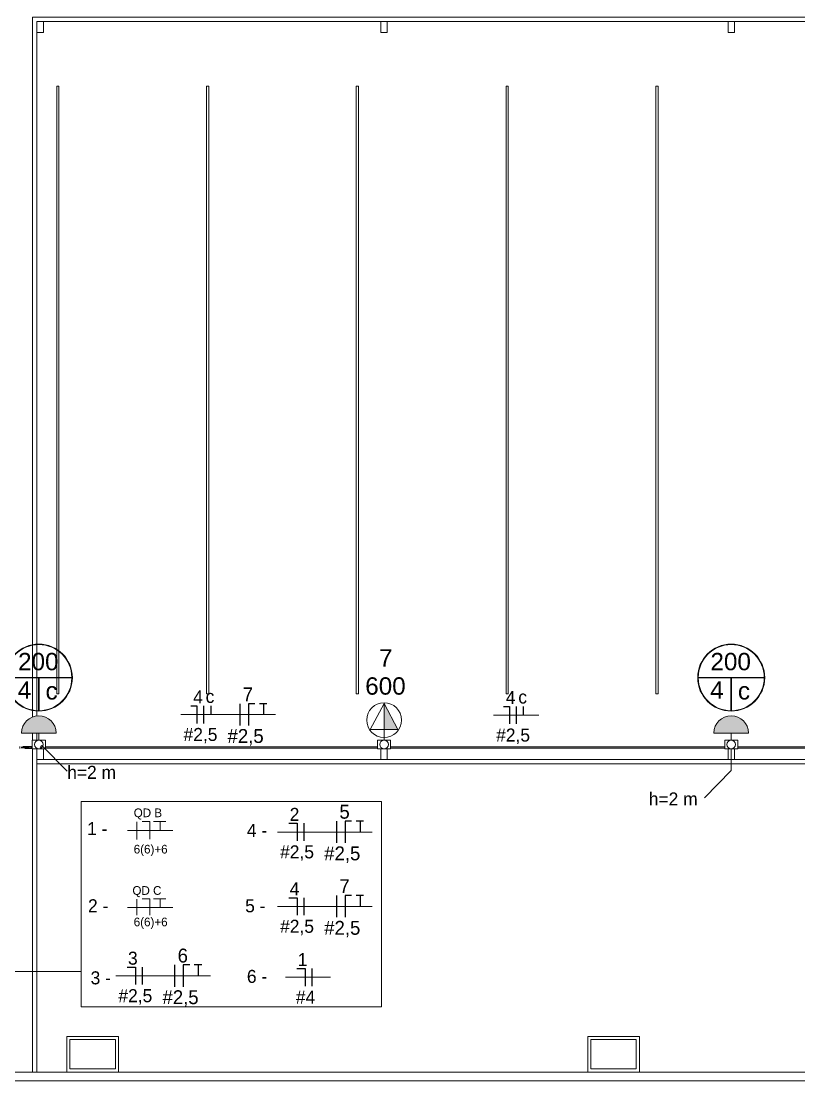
# Model space of a CAD drawing. Header units: metres. Extents: x -12 to 158, y -16 to 62.
# Drawn here: x 54.14 to 72.05, y 0 to 24.41 of the extents above; entities that cross this region are included whole.
import ezdxf

# ---------------------------------------------------------------- set-up
doc = ezdxf.new("R2010")
doc.units = ezdxf.units.M
doc.linetypes.add('Hidden 1_5', pattern=[0.0022, 0.0015, -0.0007])
for name, color, linetype, lineweight in [('A-ANNO-NOTE', 7, 'Continuous', 9), ('A-DETL', 7, 'Continuous', 9), ('ARQ-PAR', 7, 'Continuous', 9), ('E-LITE-EQPM-IDEN', 7, 'Continuous', 9), ('E-POWR-CNDT', 7, 'Continuous', 18), ('G-ANNO-TEXT', 7, 'Continuous', 9), ('Identificadores de dispositivos elétricos', 7, 'Continuous', 9), ('LD_Luminárias', 7, 'Continuous', 9), ('VEGETAÇÃO', 7, 'Continuous', 9)]:
    doc.layers.add(name, color=color, linetype=linetype, lineweight=lineweight)
for name, color, linetype, lineweight, true_color in [('BASE ELETRICO__dwg', 7, 'Continuous', 9, 0x767676), ('Fase', 1, 'Continuous', 25, 0xff0000), ('Neutro', 5, 'Continuous', 25, 0x0000ff), ('Terra', 3, 'Continuous', 25, 0x00ff00)]:
    doc.layers.add(name, color=color, linetype=linetype, lineweight=lineweight, true_color=true_color)
doc.styles.add('Arial_3', font='arial.ttf', dxfattribs={"height": 0.4})
doc.styles.add('Century Gothic', font='GOTHIC.TTF', dxfattribs={"height": 0.2})
doc.styles.add('Century Gothic_1', font='GOTHIC.TTF', dxfattribs={"height": 0.3})
doc.styles.add('Century Gothic_3', font='GOTHIC.TTF', dxfattribs={"height": 0.32})

# ---------------------------------------------------------------- blocks, each defined once
blk = doc.blocks.new('BASE ELETRICO__dwg-8227098-PLANTA BAIXA - PLANTA GERAL')
at = {"color": 252, "lineweight": 9, "true_color": 0x8e8e8e}
for p, q in [((53.233, 7.85), (53.233, 8.01)), ((53.233, 7.4), (53.233, 7.65)), ((53.233, 7.4), (85.233, 7.4))]:
    blk.add_line(p, q, dxfattribs=at)
at = {"color": 252, "lineweight": 9, "true_color": 0x8e8e8e, "flags": 128}
for points in [[(53.233, 8.407), (53.233, 24.4), (56.233, 24.4), (93.833, 24.4), (93.833, 45.55), (93.308, 46.268)], [(53.233, 7.3), (85.333, 7.3), (85.333, 8.01)], [(46.67, 0.2), (47.833, 0.2), (53.235, 0.2), (53.233, 0.988), (53.233, 7.4)]]:
    blk.add_lwpolyline(points, dxfattribs=at)
for points in [[(53.742, 8.914), (53.692, 8.914), (53.692, 22.914), (53.742, 22.914)], [(57.192, 8.914), (57.142, 8.914), (57.142, 22.914), (57.192, 22.914)], [(60.642, 8.914), (60.592, 8.914), (60.592, 22.914), (60.642, 22.914)], [(64.092, 8.914), (64.042, 8.914), (64.042, 22.914), (64.092, 22.914)], [(67.542, 8.914), (67.492, 8.914), (67.492, 22.914), (67.542, 22.914)], [(53.922, 1.024), (55.115, 1.024), (55.115, 0.2), (53.922, 0.2)], [(65.922, 1.024), (67.115, 1.024), (67.115, 0.2), (65.922, 0.2)]]:
    blk.add_lwpolyline(points, close=True, dxfattribs=at)
at = {"layer": 'ARQ-PAR', "color": 252, "true_color": 0x8e8e8e}
for p, q in [((53.383, 7.65), (53.383, 7.4)), ((61.156, 7.4), (61.156, 7.65)), ((61.306, 7.65), (61.306, 7.4)), ((69.156, 7.4), (69.156, 7.65)), ((69.306, 7.65), (69.306, 7.4))]:
    blk.add_line(p, q, dxfattribs=at)
at = {"layer": 'ARQ-PAR', "color": 252, "true_color": 0x8e8e8e, "flags": 128}
for points in [[(45.103, 0), (94.033, 0), (94.033, 45.615), (90.771, 50.079), (86.659, 54.267), (76.799, 61.152), (52.916, 61.152), (52.916, 59.372)], [(46.67, 0.2), (93.833, 0.2), (93.833, 45.55), (93.308, 46.268)], [(53.383, 24.4), (53.383, 24.15), (53.233, 24.15)], [(61.306, 24.4), (61.306, 24.15), (61.156, 24.15), (61.156, 24.4)], [(69.306, 24.4), (69.306, 24.15), (69.156, 24.15), (69.156, 24.4)]]:
    blk.add_lwpolyline(points, dxfattribs=at)
at = {"layer": 'LD_Luminárias', "color": 252, "true_color": 0x8e8e8e, "flags": 128}
for points in [[(53.995, 0.951), (55.041, 0.951), (55.041, 0.273), (53.995, 0.273)], [(65.995, 0.951), (67.041, 0.951), (67.041, 0.273), (65.995, 0.273)]]:
    blk.add_lwpolyline(points, close=True, dxfattribs=at)
at = {"layer": 'VEGETAÇÃO', "color": 252, "true_color": 0x8e8e8e}
for p, q in [((53.133, 7.85), (53.133, 8.01)), ((53.233, 7.85), (53.233, 8.01)), ((53.133, 0.2), (53.133, 7.65)), ((53.233, 7.4), (53.233, 7.65)), ((53.233, 7.3), (53.233, 0.2))]:
    blk.add_line(p, q, dxfattribs=at)
at = {"layer": 'VEGETAÇÃO', "color": 252, "true_color": 0x8e8e8e, "flags": 128}
for points in [[(53.133, 8.382), (53.133, 24.5), (93.833, 24.5)], [(53.233, 8.407), (53.233, 24.4), (85.233, 24.4)]]:
    blk.add_lwpolyline(points, dxfattribs=at)
blk = doc.blocks.new('BEE - PVC Roscavel_Luva Para Conexão - BEE - PVC Roscavel_Luva Para Conexão-V14-PLANTA BAIXA - PLANTA GERAL')
at = {"layer": 'E-POWR-CNDT', "linetype": 'Hidden 1_5', "lineweight": 9, "true_color": 0x2c2c2c}
for points in [[(53.128, 7.678), (53.128, 7.702), (53.104, 7.702), (53.104, 7.678)], [(53.128, 7.654), (53.128, 7.678), (53.104, 7.678), (53.104, 7.654)]]:
    blk.add_hatch(color=250, dxfattribs=at).paths.add_polyline_path(points)
at = {"layer": 'E-POWR-CNDT', "lineweight": 9}
for p, q in [((53.128, 7.703), (53.104, 7.703)), ((53.104, 7.703), (53.104, 7.678)), ((53.104, 7.678), (53.104, 7.653)), ((53.104, 7.653), (53.128, 7.653))]:
    blk.add_line(p, q, dxfattribs=at)
blk = doc.blocks.new('BEE - PVC Roscavel_Luva Para Conexão - BEE - PVC Roscavel_Luva Para Conexão-V15-PLANTA BAIXA - PLANTA GERAL')
at = {"layer": 'E-POWR-CNDT', "linetype": 'Hidden 1_5', "lineweight": 9, "true_color": 0x2c2c2c}
for points in [[(0.008, -0.024), (-0.008, -0.024), (-0.011, -0.02), (0, -0.02), (0.01, -0.018), (0.018, -0.01), (0.021, 0), (0.025, 0), (0.02, -0.015), (0.013, -0.02)], [(0.021, 0), (0.015, 0.014), (0.006, 0.02), (-0.01, 0.022), (-0.005, 0.024), (0.008, 0.024), (0.02, 0.015), (0.025, 0)]]:
    blk.add_hatch(color=250, dxfattribs=at).paths.add_polyline_path(points)
blk = doc.blocks.new('BEE - PVC Roscavel_Curvas - BEE - PVC Roscavel_Curvas-V13-PLANTA BAIXA - PLANTA GERAL')
at = {"layer": 'E-POWR-CNDT', "linetype": 'Hidden 1_5', "lineweight": 9, "true_color": 0x2c2c2c}
h = blk.add_hatch(color=250, dxfattribs=at)
h.paths.add_polyline_path([(52.977, 7.678), (53.06, 7.678), (53.06, 7.698), (52.996, 7.698), (52.986, 7.696), (52.989, 7.693), (52.976, 7.694), (52.97, 7.688), (52.969, 7.678), (52.976, 7.678)])
h.paths.add_polyline_path([(52.967, 7.678), (52.966, 7.684), (52.966, 7.682), (52.966, 7.681)])
h = blk.add_hatch(color=250, dxfattribs=at)
h.paths.add_polyline_path([(53.044, 7.657), (53.06, 7.66), (53.06, 7.678), (52.969, 7.678), (52.97, 7.666), (52.982, 7.659), (52.993, 7.659), (53.009, 7.658), (53.041, 7.657)])
h.paths.add_polyline_path([(52.969, 7.671), (52.967, 7.678), (52.966, 7.672), (52.968, 7.671)])
for points in [[(53.104, 7.678), (53.104, 7.699), (53.06, 7.698), (53.06, 7.678)], [(53.104, 7.657), (53.104, 7.678), (53.06, 7.677), (53.06, 7.657)]]:
    blk.add_hatch(color=250, dxfattribs=at).paths.add_polyline_path(points)
at = {"layer": 'A-DETL', "linetype": 'Hidden 1_5', "flags": 128}
for points in [[(52.986, 7.699), (52.986, 7.699), (52.985, 7.699), (52.985, 7.699), (52.985, 7.699)], [(52.985, 7.657), (52.985, 7.657), (52.985, 7.657), (52.986, 7.657), (52.986, 7.657)]]:
    blk.add_lwpolyline(points, dxfattribs=at)
at = {"layer": 'E-POWR-CNDT', "lineweight": 9}
for p, q in [((53.128, 7.699), (53.06, 7.699)), ((53.06, 7.657), (53.128, 7.657))]:
    blk.add_line(p, q, dxfattribs=at)
at = {"layer": 'E-POWR-CNDT', "lineweight": 9, "flags": 128}
for points in [[(53.06, 7.699), (53.057, 7.699), (53.054, 7.699), (53.051, 7.699), (53.048, 7.699), (53.045, 7.699), (53.042, 7.699), (53.039, 7.699), (53.037, 7.699), (53.034, 7.699), (53.031, 7.699), (53.028, 7.699), (53.026, 7.699), (53.023, 7.699), (53.02, 7.699), (53.018, 7.699), (53.015, 7.699), (53.013, 7.699), (53.011, 7.699), (53.008, 7.699), (53.006, 7.699), (53.004, 7.699), (53.002, 7.699), (53, 7.699), (52.999, 7.699), (52.997, 7.699), (52.995, 7.699), (52.994, 7.699), (52.993, 7.699), (52.991, 7.699), (52.99, 7.699), (52.989, 7.699), (52.988, 7.699), (52.987, 7.699), (52.987, 7.699), (52.986, 7.699), (52.986, 7.699), (52.985, 7.699), (52.985, 7.699), (52.985, 7.699)], [(52.985, 7.657), (52.985, 7.657), (52.985, 7.657), (52.986, 7.657), (52.986, 7.657), (52.987, 7.657), (52.987, 7.657), (52.988, 7.657), (52.989, 7.657), (52.99, 7.657), (52.991, 7.657), (52.992, 7.657), (52.994, 7.657), (52.995, 7.657), (52.997, 7.657), (52.998, 7.657), (53, 7.657), (53.002, 7.657), (53.004, 7.657), (53.006, 7.657), (53.008, 7.657), (53.01, 7.657), (53.012, 7.657), (53.015, 7.657), (53.017, 7.657), (53.02, 7.657), (53.022, 7.657), (53.025, 7.657), (53.027, 7.657), (53.03, 7.657), (53.033, 7.657), (53.036, 7.657), (53.039, 7.657), (53.042, 7.657), (53.044, 7.657), (53.047, 7.657), (53.05, 7.657), (53.053, 7.657), (53.056, 7.657), (53.059, 7.657), (53.06, 7.657)]]:
    blk.add_lwpolyline(points, dxfattribs=at)
blk = doc.blocks.new('BEE - PVC Roscavel_Curvas - BEE - PVC Roscavel_Curvas-8300893-PLANTA BAIXA - PLANTA GERAL')
at = {"layer": 'E-POWR-CNDT', "linetype": 'Hidden 1_5', "lineweight": 9, "true_color": 0x2c2c2c}
for points in [[(52.91, 7.678), (52.91, 7.699), (52.866, 7.697), (52.866, 7.678)], [(52.91, 7.657), (52.91, 7.678), (52.866, 7.678), (52.866, 7.657)], [(52.948, 7.678), (52.961, 7.68), (52.964, 7.695), (52.958, 7.696), (52.959, 7.698), (52.946, 7.696), (52.928, 7.698), (52.91, 7.695), (52.91, 7.678), (52.941, 7.678)], [(52.931, 7.657), (52.931, 7.658), (52.96, 7.659), (52.966, 7.659), (52.968, 7.661), (52.964, 7.666), (52.96, 7.678), (52.91, 7.678), (52.91, 7.658), (52.927, 7.657)]]:
    blk.add_hatch(color=250, dxfattribs=at).paths.add_polyline_path(points)
h = blk.add_hatch(color=250, dxfattribs=at)
h.paths.add_polyline_path([(52.969, 7.685), (52.97, 7.69), (52.979, 7.694), (52.988, 7.694), (52.986, 7.696), (52.986, 7.698), (52.976, 7.696), (52.968, 7.688), (52.968, 7.685)])
h.paths.add_polyline_path([(52.967, 7.678), (52.965, 7.68), (52.965, 7.675), (52.966, 7.674)])
h.paths.add_polyline_path([(52.979, 7.658), (52.977, 7.66), (52.969, 7.666), (52.973, 7.662), (52.979, 7.658)])
h.paths.add_polyline_path([(52.976, 7.694), (52.979, 7.697), (52.981, 7.695), (52.977, 7.694)])
at = {"layer": 'A-DETL', "linetype": 'Hidden 1_5'}
for p, q in [((52.84, 7.698), (52.84, 7.678)), ((52.84, 7.678), (52.84, 7.658))]:
    blk.add_line(p, q, dxfattribs=at)
at = {"layer": 'A-DETL', "linetype": 'Hidden 1_5', "flags": 128}
for points in [[(52.973, 7.699), (52.975, 7.699), (52.976, 7.699), (52.978, 7.699), (52.979, 7.699), (52.98, 7.699), (52.981, 7.699), (52.982, 7.699), (52.983, 7.699), (52.983, 7.699), (52.984, 7.699), (52.985, 7.699), (52.985, 7.699), (52.985, 7.699), (52.985, 7.699)], [(52.979, 7.657), (52.978, 7.657), (52.977, 7.657), (52.975, 7.657), (52.974, 7.657)], [(52.985, 7.657), (52.985, 7.657), (52.985, 7.657), (52.984, 7.657), (52.984, 7.657), (52.983, 7.657)], [(52.985, 7.699), (52.986, 7.699), (52.987, 7.699), (52.988, 7.699), (52.988, 7.699), (52.989, 7.699), (52.99, 7.698), (52.991, 7.698), (52.992, 7.698), (52.993, 7.698), (52.993, 7.697), (52.994, 7.697)], [(52.994, 7.659), (52.994, 7.659), (52.993, 7.658), (52.992, 7.658), (52.991, 7.658), (52.99, 7.658), (52.99, 7.658), (52.989, 7.657), (52.988, 7.657), (52.987, 7.657), (52.986, 7.657), (52.985, 7.657)], [(53.002, 7.665), (53.001, 7.665), (53.001, 7.664), (53, 7.664), (53, 7.663), (52.999, 7.662), (52.998, 7.662), (52.998, 7.661)], [(53.002, 7.691), (53.002, 7.69), (53.003, 7.689), (53.003, 7.689), (53.004, 7.688), (53.004, 7.687), (53.004, 7.686), (53.005, 7.686)], [(53.006, 7.675), (53.006, 7.675), (53.006, 7.674), (53.005, 7.673), (53.005, 7.672), (53.005, 7.671), (53.005, 7.671), (53.004, 7.67)]]:
    blk.add_lwpolyline(points, dxfattribs=at)
at = {"layer": 'A-DETL', "linetype": 'Hidden 1_5'}
for radius, start, end in [(0.021, 0, 180), (0.0209, 180, 0)]:
    blk.add_arc((52.985, 7.678), radius, start, end, dxfattribs=at)
at = {"layer": 'E-POWR-CNDT', "lineweight": 9, "flags": 128}
for points in [[(52.91, 7.699), (52.913, 7.699), (52.916, 7.699), (52.919, 7.699), (52.922, 7.699), (52.925, 7.699), (52.928, 7.699), (52.931, 7.699), (52.934, 7.699), (52.937, 7.699), (52.939, 7.699), (52.942, 7.699), (52.945, 7.699), (52.947, 7.699), (52.95, 7.699), (52.952, 7.699), (52.955, 7.699), (52.957, 7.699), (52.96, 7.699), (52.962, 7.699), (52.964, 7.699), (52.966, 7.699), (52.968, 7.699), (52.97, 7.699), (52.972, 7.699), (52.973, 7.699)], [(52.974, 7.657), (52.972, 7.657), (52.97, 7.657), (52.968, 7.657), (52.967, 7.657), (52.965, 7.657), (52.962, 7.657), (52.96, 7.657), (52.958, 7.657), (52.956, 7.657)]]:
    blk.add_lwpolyline(points, dxfattribs=at)
blk = doc.blocks.new('Condulete Top_Tampas Condulete de PVC - 1_f Tampa cega-V74-PLANTA BAIXA - PLANTA GERAL')
at = {"layer": 'A-DETL', "linetype": 'Hidden 1_5', "flags": 128}
for points in [[(77.178, 7.649), (77.178, 7.649), (77.178, 7.649), (77.177, 7.649), (77.177, 7.649), (77.177, 7.649), (77.177, 7.649), (77.177, 7.649), (77.176, 7.649), (77.176, 7.649), (77.176, 7.649), (77.176, 7.65), (77.176, 7.65), (77.175, 7.65), (77.175, 7.65), (77.175, 7.65)], [(77.288, 7.65), (77.288, 7.65), (77.288, 7.65), (77.287, 7.65), (77.287, 7.65), (77.287, 7.649), (77.287, 7.649), (77.287, 7.649), (77.286, 7.649), (77.286, 7.649), (77.286, 7.649), (77.286, 7.649), (77.286, 7.649), (77.285, 7.649), (77.285, 7.649), (77.285, 7.649), (77.285, 7.649)]]:
    blk.add_lwpolyline(points, dxfattribs=at)
at = {"layer": 'E-POWR-CNDT', "lineweight": 9}
for p, q in [((77.178, 7.649), (77.181, 7.649)), ((77.178, 7.649), (77.181, 7.649)), ((77.178, 7.649), (77.181, 7.649)), ((77.178, 7.649), (77.181, 7.649)), ((77.181, 7.649), (77.282, 7.649)), ((77.282, 7.649), (77.181, 7.649)), ((77.282, 7.649), (77.181, 7.649)), ((77.181, 7.649), (77.282, 7.649)), ((77.194, 7.649), (77.191, 7.649)), ((77.194, 7.649), (77.191, 7.649)), ((77.272, 7.649), (77.269, 7.649)), ((77.272, 7.649), (77.269, 7.649)), ((77.282, 7.649), (77.285, 7.649)), ((77.282, 7.649), (77.285, 7.649)), ((77.282, 7.649), (77.285, 7.649)), ((77.282, 7.649), (77.285, 7.649))]:
    blk.add_line(p, q, dxfattribs=at)
at = {"layer": 'E-POWR-CNDT', "lineweight": 9, "flags": 128}
for points in [[(77.178, 7.649), (77.178, 7.649), (77.178, 7.649), (77.177, 7.649), (77.177, 7.649), (77.177, 7.649), (77.177, 7.649), (77.177, 7.649), (77.176, 7.649), (77.176, 7.649), (77.176, 7.649), (77.176, 7.65), (77.176, 7.65), (77.175, 7.65), (77.175, 7.65), (77.175, 7.65)], [(77.288, 7.65), (77.288, 7.65), (77.288, 7.65), (77.287, 7.65), (77.287, 7.65), (77.287, 7.649), (77.287, 7.649), (77.287, 7.649), (77.286, 7.649), (77.286, 7.649), (77.286, 7.649), (77.286, 7.649), (77.286, 7.649), (77.285, 7.649), (77.285, 7.649), (77.285, 7.649), (77.285, 7.649)]]:
    blk.add_lwpolyline(points, dxfattribs=at)
blk = doc.blocks.new('Tag de Luminárias de Teto 2 - Tag de Luminárias de Teto 2-3493498-PLANTA BAIXA - PLANTA GERAL')
at = {"layer": 'E-LITE-EQPM-IDEN'}
for p, q in [((-0.00386, 0), (0.00386, 0)), ((-0.0038, 0.00001), (0.0038, 0.00001)), ((0, 0), (0, -0.00386)), ((-0.00004, -0.00001), (-0.0038, -0.00001)), ((-0.00004, -0.00381), (-0.00004, -0.00001)), ((0.00004, -0.00001), (0.00004, -0.00381)), ((0.0038, -0.00001), (0.00004, -0.00001))]:
    blk.add_line(p, q, dxfattribs=at)
blk.add_circle((0, 0), 0.00386, dxfattribs=at)
for centre, start, end in [((0, 0.00001), 360, 180), ((0, -0.00001), 180, 269.411), ((0, -0.00001), 270.589, 360)]:
    blk.add_arc(centre, 0.0038, start, end, dxfattribs=at)
blk = doc.blocks.new('Fiação_PEX_Tags Eletrical Fixtures - 2_ FNT-4480792-PLANTA BAIXA - PLANTA GERAL')
at = {"layer": 'Fase'}
blk.add_line((-0.00098, 0.00125), (-0.00098, -0.00125), dxfattribs=at)
at = {"layer": 'Identificadores de dispositivos elétricos'}
blk.add_line((-0.00257, 0), (0.00315, 0), dxfattribs=at)
at = {"layer": 'Neutro'}
for p, q in [((0.00002, 0.00125), (0.00002, -0.00125)), ((0.00002, 0.00125), (0.00002, -0.00077)), ((0.00076, 0.00125), (0.00002, 0.00125))]:
    blk.add_line(p, q, dxfattribs=at)
at = {"layer": 'Terra'}
for p, q in [((0.00215, 0.00125), (0.00129, 0.00125)), ((0.00175, 0.00125), (0.00175, 0))]:
    blk.add_line(p, q, dxfattribs=at)
blk = doc.blocks.new('Fiação_Tags Lighting Fixture - 1_ FN-3746626-PLANTA BAIXA - PLANTA GERAL')
at = {"layer": 'E-LITE-EQPM-IDEN', "color": 5, "lineweight": 25, "true_color": 0x0000ff}
for p, q in [((-0.00128, -0.00164), (-0.00034, -0.00164)), ((-0.00034, -0.00164), (-0.00034, -0.00366))]:
    blk.add_line(p, q, dxfattribs=at)
at = {"layer": 'E-LITE-EQPM-IDEN', "color": 1, "lineweight": 25, "true_color": 0xff0000}
blk.add_line((0.00043, -0.00164), (0.00043, -0.00366), dxfattribs=at)
at = {"layer": 'E-LITE-EQPM-IDEN'}
blk.add_line((-0.0026, -0.00265), (0.0026, -0.00265), dxfattribs=at)
blk = doc.blocks.new('Fiação_Tags Lighting Fixture - 6_ FNR-3746628-PLANTA BAIXA - PLANTA GERAL')
at = {"layer": 'E-LITE-EQPM-IDEN', "color": 5, "lineweight": 25, "true_color": 0x0000ff}
for p, q in [((-0.00145, -0.00164), (-0.00077, -0.00164)), ((-0.00077, -0.00164), (-0.00077, -0.00366))]:
    blk.add_line(p, q, dxfattribs=at)
at = {"layer": 'E-LITE-EQPM-IDEN', "color": 1, "lineweight": 25, "true_color": 0xff0000}
blk.add_line((0, -0.00164), (0, -0.00366), dxfattribs=at)
at = {"layer": 'E-LITE-EQPM-IDEN', "lineweight": 25}
blk.add_line((0.00083, -0.00164), (0.00083, -0.00265), dxfattribs=at)
at = {"layer": 'E-LITE-EQPM-IDEN'}
blk.add_line((-0.0026, -0.00265), (0.0026, -0.00265), dxfattribs=at)

msp = doc.modelspace()

# ---------------------------------------------------------------- hatches: boundary and pattern name
at = {"layer": 'A-ANNO-NOTE'}
for points in [[(62.818, 8.09), (62.498, 8.69), (62.498, 8.09), (62.682, 8.09)], [(54.86, 8.01), (54.945, 8.01), (54.941, 8.062), (54.934, 8.1), (54.93, 8.119), (54.912, 8.168), (54.896, 8.201), (54.86, 8.257), (54.82, 8.301), (54.786, 8.329), (54.749, 8.354), (54.71, 8.374), (54.682, 8.386), (54.626, 8.402), (54.589, 8.408), (54.53, 8.41), (54.493, 8.407), (54.435, 8.395), (54.395, 8.38), (54.353, 8.361), (54.304, 8.329), (54.27, 8.301), (54.249, 8.279), (54.217, 8.239), (54.194, 8.201), (54.175, 8.161), (54.16, 8.119), (54.148, 8.062), (54.145, 8.01), (54.672, 8.01)], [(70.416, 8.01), (70.895, 8.01), (70.891, 8.062), (70.889, 8.076), (70.88, 8.119), (70.862, 8.168), (70.846, 8.201), (70.81, 8.257), (70.77, 8.301), (70.736, 8.329), (70.692, 8.358), (70.66, 8.374), (70.632, 8.386), (70.576, 8.402), (70.539, 8.408), (70.48, 8.41), (70.443, 8.407), (70.385, 8.395), (70.345, 8.38), (70.303, 8.361), (70.254, 8.329), (70.22, 8.301), (70.199, 8.279), (70.167, 8.239), (70.144, 8.201), (70.125, 8.161), (70.11, 8.119), (70.098, 8.062), (70.095, 8.01), (70.14, 8.01)]]:
    msp.add_hatch(color=256, dxfattribs=at).paths.add_polyline_path(points)
at = {"layer": 'E-POWR-CNDT', "true_color": 0x353535}
for points in [[(56.329, 7.678), (62.348, 7.678), (62.348, 7.691), (54.695, 7.689), (54.695, 7.678), (55.225, 7.678)], [(54.695, 7.665), (62.348, 7.667), (62.348, 7.678), (54.695, 7.678), (54.695, 7.665)], [(65.168, 7.678), (70.345, 7.678), (70.345, 7.691), (62.648, 7.689), (62.648, 7.678), (62.959, 7.678)], [(65.168, 7.665), (70.345, 7.667), (70.345, 7.678), (62.648, 7.678), (62.648, 7.665), (62.959, 7.665)], [(78.348, 7.678), (78.348, 7.691), (70.645, 7.689), (70.645, 7.678), (78.15, 7.678)], [(70.645, 7.665), (78.348, 7.667), (78.348, 7.678), (70.645, 7.678), (70.645, 7.665)]]:
    msp.add_hatch(color=250, dxfattribs=at).paths.add_polyline_path(points)

# ---------------------------------------------------------------- linework, layer by layer
at = {"layer": 'A-ANNO-NOTE'}
for p, q in [((62.498, 8.69), (62.178, 8.09)), ((62.498, 8.69), (62.178, 8.09)), ((62.818, 8.09), (62.498, 8.69)), ((62.498, 8.69), (62.498, 8.09)), ((62.498, 8.09), (62.498, 8.69)), ((62.498, 8.69), (62.818, 8.09)), ((62.178, 8.09), (62.498, 8.09)), ((62.178, 8.09), (62.818, 8.09)), ((62.498, 8.09), (62.818, 8.09)), ((62.498, 7.85), (62.498, 8.09)), ((54.145, 8.01), (54.945, 8.01)), ((54.695, 7.85), (54.395, 7.85)), ((54.395, 7.85), (54.395, 7.65)), ((54.395, 7.85), (54.695, 7.85)), ((54.395, 7.65), (54.395, 7.85)), ((54.395, 7.85), (54.695, 7.85)), ((54.395, 7.65), (54.395, 7.85)), ((54.545, 7.85), (54.545, 8.01)), ((54.695, 7.65), (54.695, 7.85)), ((54.695, 7.85), (54.695, 7.65)), ((54.695, 7.85), (54.695, 7.65)), ((62.648, 7.85), (62.348, 7.85)), ((62.348, 7.85), (62.348, 7.65)), ((62.348, 7.85), (62.648, 7.85)), ((62.348, 7.65), (62.348, 7.85)), ((62.648, 7.65), (62.648, 7.85)), ((62.648, 7.85), (62.648, 7.65)), ((70.095, 8.01), (70.895, 8.01)), ((70.645, 7.85), (70.345, 7.85)), ((70.345, 7.85), (70.345, 7.65)), ((70.345, 7.85), (70.645, 7.85)), ((70.345, 7.65), (70.345, 7.85)), ((70.345, 7.85), (70.645, 7.85)), ((70.345, 7.65), (70.345, 7.85)), ((70.495, 7.85), (70.495, 8.01)), ((70.645, 7.65), (70.645, 7.85)), ((70.645, 7.85), (70.645, 7.65)), ((70.645, 7.85), (70.645, 7.65)), ((54.395, 7.65), (54.695, 7.65)), ((54.695, 7.65), (54.395, 7.65)), ((54.695, 7.65), (54.395, 7.65)), ((62.348, 7.65), (62.648, 7.65)), ((62.648, 7.65), (62.348, 7.65)), ((70.345, 7.65), (70.645, 7.65)), ((70.645, 7.65), (70.345, 7.65)), ((70.645, 7.65), (70.345, 7.65))]:
    msp.add_line(p, q, dxfattribs=at)
for centre, radius in [((62.498, 8.31), 0.4), ((54.545, 7.749), 0.1), ((62.498, 7.749), 0.1), ((70.495, 7.749), 0.1)]:
    msp.add_circle(centre, radius, dxfattribs=at)
for centre in [(54.545, 8.01), (70.495, 8.01)]:
    msp.add_arc(centre, 0.4, 0, 180, dxfattribs=at)
at = {"layer": 'A-DETL'}
for p, q in [((55.519, 6.433), (62.441, 6.433)), ((55.519, 1.704), (55.519, 6.433)), ((62.441, 6.433), (62.441, 1.704)), ((56.589, 5.768), (57.629, 5.768)), ((56.589, 3.991), (57.629, 3.991)), ((46.649, 2.518), (55.519, 2.518)), ((62.441, 1.704), (55.519, 1.704))]:
    msp.add_line(p, q, dxfattribs=at)
at = {"layer": 'A-DETL', "color": 1, "true_color": 0xff0000}
for p, q in [((56.801, 5.965), (56.801, 5.558)), ((56.801, 4.188), (56.801, 3.781))]:
    msp.add_line(p, q, dxfattribs=at)
at = {"layer": 'A-DETL', "color": 5, "true_color": 0x0000ff}
for p, q in [((56.929, 5.97), (57.106, 5.97)), ((57.106, 5.97), (57.106, 5.563)), ((56.929, 4.193), (57.106, 4.193)), ((57.106, 4.193), (57.106, 3.786))]:
    msp.add_line(p, q, dxfattribs=at)
at = {"layer": 'A-DETL', "color": 3, "true_color": 0x00ff00}
for p, q in [((57.19, 5.97), (57.47, 5.97)), ((57.341, 5.768), (57.341, 5.97)), ((57.19, 4.193), (57.47, 4.193)), ((57.341, 3.991), (57.341, 4.193))]:
    msp.add_line(p, q, dxfattribs=at)
at = {"layer": 'E-LITE-EQPM-IDEN'}
for p, q in [((54.577, 7.679), (54.613, 7.727)), ((54.613, 7.727), (55.198, 7.134)), ((70.495, 7.65), (70.495, 7.146)), ((70.495, 7.146), (69.88, 6.522))]:
    msp.add_line(p, q, dxfattribs=at)
at = {"layer": 'E-POWR-CNDT', "lineweight": 9}
for p, q in [((62.348, 7.691), (54.695, 7.691)), ((54.695, 7.665), (62.348, 7.665)), ((70.345, 7.691), (62.648, 7.691)), ((62.648, 7.665), (70.345, 7.665)), ((78.348, 7.691), (70.645, 7.691)), ((70.645, 7.665), (78.348, 7.665))]:
    msp.add_line(p, q, dxfattribs=at)

# ---------------------------------------------------------------- block references
at = {"layer": 'A-DETL', "linetype": 'Hidden 1_5'}
for name, p in [('BEE - PVC Roscavel_Curvas - BEE - PVC Roscavel_Curvas-8300893-PLANTA BAIXA - PLANTA GERAL', (1.267, 0)), ('BEE - PVC Roscavel_Curvas - BEE - PVC Roscavel_Curvas-V13-PLANTA BAIXA - PLANTA GERAL', (1.267, 0)), ('Condulete Top_Tampas Condulete de PVC - 1_f Tampa cega-V74-PLANTA BAIXA - PLANTA GERAL', (-14.733, 0))]:
    msp.add_blockref(name, p, dxfattribs=at)
at = {"layer": 'BASE ELETRICO__dwg', "color": 252, "true_color": 0x8e8e8e}
msp.add_blockref('BASE ELETRICO__dwg-8227098-PLANTA BAIXA - PLANTA GERAL', (1.267, 0), dxfattribs=at)
at = {"layer": 'E-LITE-EQPM-IDEN', "xscale": 199.9999999999999, "yscale": 199.9999999999999, "zscale": 199.9999999999999}
for name, p in [('Tag de Luminárias de Teto 2 - Tag de Luminárias de Teto 2-3493498-PLANTA BAIXA - PLANTA GERAL', (54.545, 9.287)), ('Tag de Luminárias de Teto 2 - Tag de Luminárias de Teto 2-3493498-PLANTA BAIXA - PLANTA GERAL', (70.495, 9.287)), ('Fiação_Tags Lighting Fixture - 6_ FNR-3746628-PLANTA BAIXA - PLANTA GERAL', (58.338, 8.965)), ('Fiação_Tags Lighting Fixture - 6_ FNR-3746628-PLANTA BAIXA - PLANTA GERAL', (65.54, 8.953))]:
    msp.add_blockref(name, p, dxfattribs=at)
at = {"layer": 'E-POWR-CNDT', "extrusion": (0, 0, -1)}
msp.add_blockref('BEE - PVC Roscavel_Luva Para Conexão - BEE - PVC Roscavel_Luva Para Conexão-V15-PLANTA BAIXA - PLANTA GERAL', (-54.252, 7.678), dxfattribs=at)
at = {"layer": 'E-POWR-CNDT'}
msp.add_blockref('BEE - PVC Roscavel_Luva Para Conexão - BEE - PVC Roscavel_Luva Para Conexão-V14-PLANTA BAIXA - PLANTA GERAL', (1.267, 0), dxfattribs=at)
at = {"layer": 'Identificadores de dispositivos elétricos', "color": 1, "true_color": 0xff0000, "xscale": 199.9999999999999, "yscale": 199.9999999999999, "zscale": 199.9999999999999}
for p in [(59.368, 8.435), (61.595, 5.73), (61.595, 4.016), (57.869, 2.418)]:
    msp.add_blockref('Fiação_PEX_Tags Eletrical Fixtures - 2_ FNT-4480792-PLANTA BAIXA - PLANTA GERAL', p, dxfattribs=at)

# ---------------------------------------------------------------- texts
at = {"layer": 'E-LITE-EQPM-IDEN', "attachment_point": 1}
for s, insert, char_height, width, style in [('200', (54.067, 9.857), 0.4, 1.15443, 'Arial_3'), ('200', (70.017, 9.857), 0.4, 1.15443, 'Arial_3'), ('4', (54.059, 9.2), 0.4, 0.38481, 'Arial_3'), ('c', (54.699, 9.184), 0.4, 0.35274, 'Arial_3'), ('4', (70.009, 9.2), 0.4, 0.38481, 'Arial_3'), ('c', (70.649, 9.184), 0.4, 0.35274, 'Arial_3'), ('4', (58.101, 8.992), 0.3, 0.28861, 'Century Gothic_1'), ('c', (58.389, 9.004), 0.3, 0.33671, 'Century Gothic_1'), ('4', (65.302, 8.979), 0.3, 0.28861, 'Century Gothic_1'), ('c', (65.591, 8.991), 0.3, 0.33671, 'Century Gothic_1'), ('#2,5', (57.879, 8.128), 0.3, 1.09029, 'Century Gothic_1'), ('#2,5', (65.08, 8.115), 0.3, 1.09029, 'Century Gothic_1'), ('h=2 m', (55.198, 7.256), 0.3, 1.53924, 'Century Gothic_1'), ('h=2 m', (68.596, 6.643), 0.3, 1.53924, 'Century Gothic_1'), ('2', (60.324, 6.287), 0.3, 0.28861, 'Century Gothic_1'), ('4', (60.324, 4.573), 0.3, 0.28861, 'Century Gothic_1'), ('1', (60.508, 2.941), 0.3, 0.28861, 'Century Gothic_1'), ('#4', (60.466, 2.077), 0.3, 0.65738, 'Century Gothic_1')]:
    msp.add_mtext(s, dxfattribs=dict(at, insert=insert, char_height=char_height, width=width, style=style))
at = {"layer": 'Identificadores de dispositivos elétricos', "attachment_point": 1}
for s, insert, char_height, width, style in [('7', (62.382, 9.943), 0.4, 0.38481, 'Arial_3'), ('600', (62.064, 9.295), 0.4, 1.15443, 'Arial_3'), ('7', (59.242, 9.062), 0.32, 0.30464, 'Century Gothic_3'), ('#2,5', (58.892, 8.103), 0.32, 1.15443, 'Century Gothic_3'), ('5', (61.469, 6.358), 0.32, 0.30464, 'Century Gothic_3'), ('#2,5', (61.119, 5.399), 0.32, 1.15443, 'Century Gothic_3'), ('7', (61.469, 4.643), 0.32, 0.30464, 'Century Gothic_3'), ('#2,5', (61.119, 3.684), 0.32, 1.15443, 'Century Gothic_3'), ('6', (57.743, 3.045), 0.32, 0.30464, 'Century Gothic_3'), ('#2,5', (57.393, 2.086), 0.32, 1.15443, 'Century Gothic_3')]:
    msp.add_mtext(s, dxfattribs=dict(at, insert=insert, char_height=char_height, width=width, style=style))

# ---------------------------------------------------------------- next in the draw order: texts
at = {"layer": 'G-ANNO-TEXT', "attachment_point": 1, "bg_fill": 3, "box_fill_scale": 1.25, "bg_fill_color": 256, "bg_fill_true_color": 13158600, "bg_fill_transparency": 0}
for s, insert, char_height, width, style in [('QD B', (56.731, 6.273), 0.2, 0.83376, 'Century Gothic'), ('1 - ', (55.658, 5.959), 0.3, 0.75359, 'Century Gothic_1'), ('4 - ', (59.338, 5.919), 0.3, 0.75359, 'Century Gothic_1'), ('6(6)+6', (56.731, 5.436), 0.2, 0.99409, 'Century Gothic'), ('QD C', (56.701, 4.484), 0.2, 0.91392, 'Century Gothic'), ('2 - ', (55.678, 4.182), 0.3, 0.75359, 'Century Gothic_1'), ('5 - ', (59.298, 4.182), 0.3, 0.75359, 'Century Gothic_1'), ('6(6)+6', (56.731, 3.759), 0.2, 0.99409, 'Century Gothic'), ('3 - ', (55.738, 2.522), 0.3, 0.75359, 'Century Gothic_1'), ('6 - ', (59.338, 2.555), 0.3, 0.75359, 'Century Gothic_1')]:
    msp.add_mtext(s, dxfattribs=dict(at, insert=insert, char_height=char_height, width=width, style=style))

# ---------------------------------------------------------------- next in the draw order: block references
at = {"layer": 'E-LITE-EQPM-IDEN', "xscale": 199.9999999999999, "yscale": 199.9999999999999, "zscale": 199.9999999999999}
for p in [(60.562, 6.261), (60.562, 4.546), (56.837, 2.948), (60.746, 2.915)]:
    msp.add_blockref('Fiação_Tags Lighting Fixture - 1_ FN-3746626-PLANTA BAIXA - PLANTA GERAL', p, dxfattribs=at)

# ---------------------------------------------------------------- next in the draw order: texts
at = {"layer": 'E-LITE-EQPM-IDEN', "char_height": 0.3, "attachment_point": 1, "style": 'Century Gothic_1'}
for s, insert, width in [('#2,5', (60.103, 5.424), 1.09029), ('#2,5', (60.103, 3.709), 1.09029), ('3', (56.599, 2.975), 0.28861), ('#2,5', (56.378, 2.111), 1.09029)]:
    msp.add_mtext(s, dxfattribs=dict(at, insert=insert, width=width))

doc.saveas('drawing.dxf')
